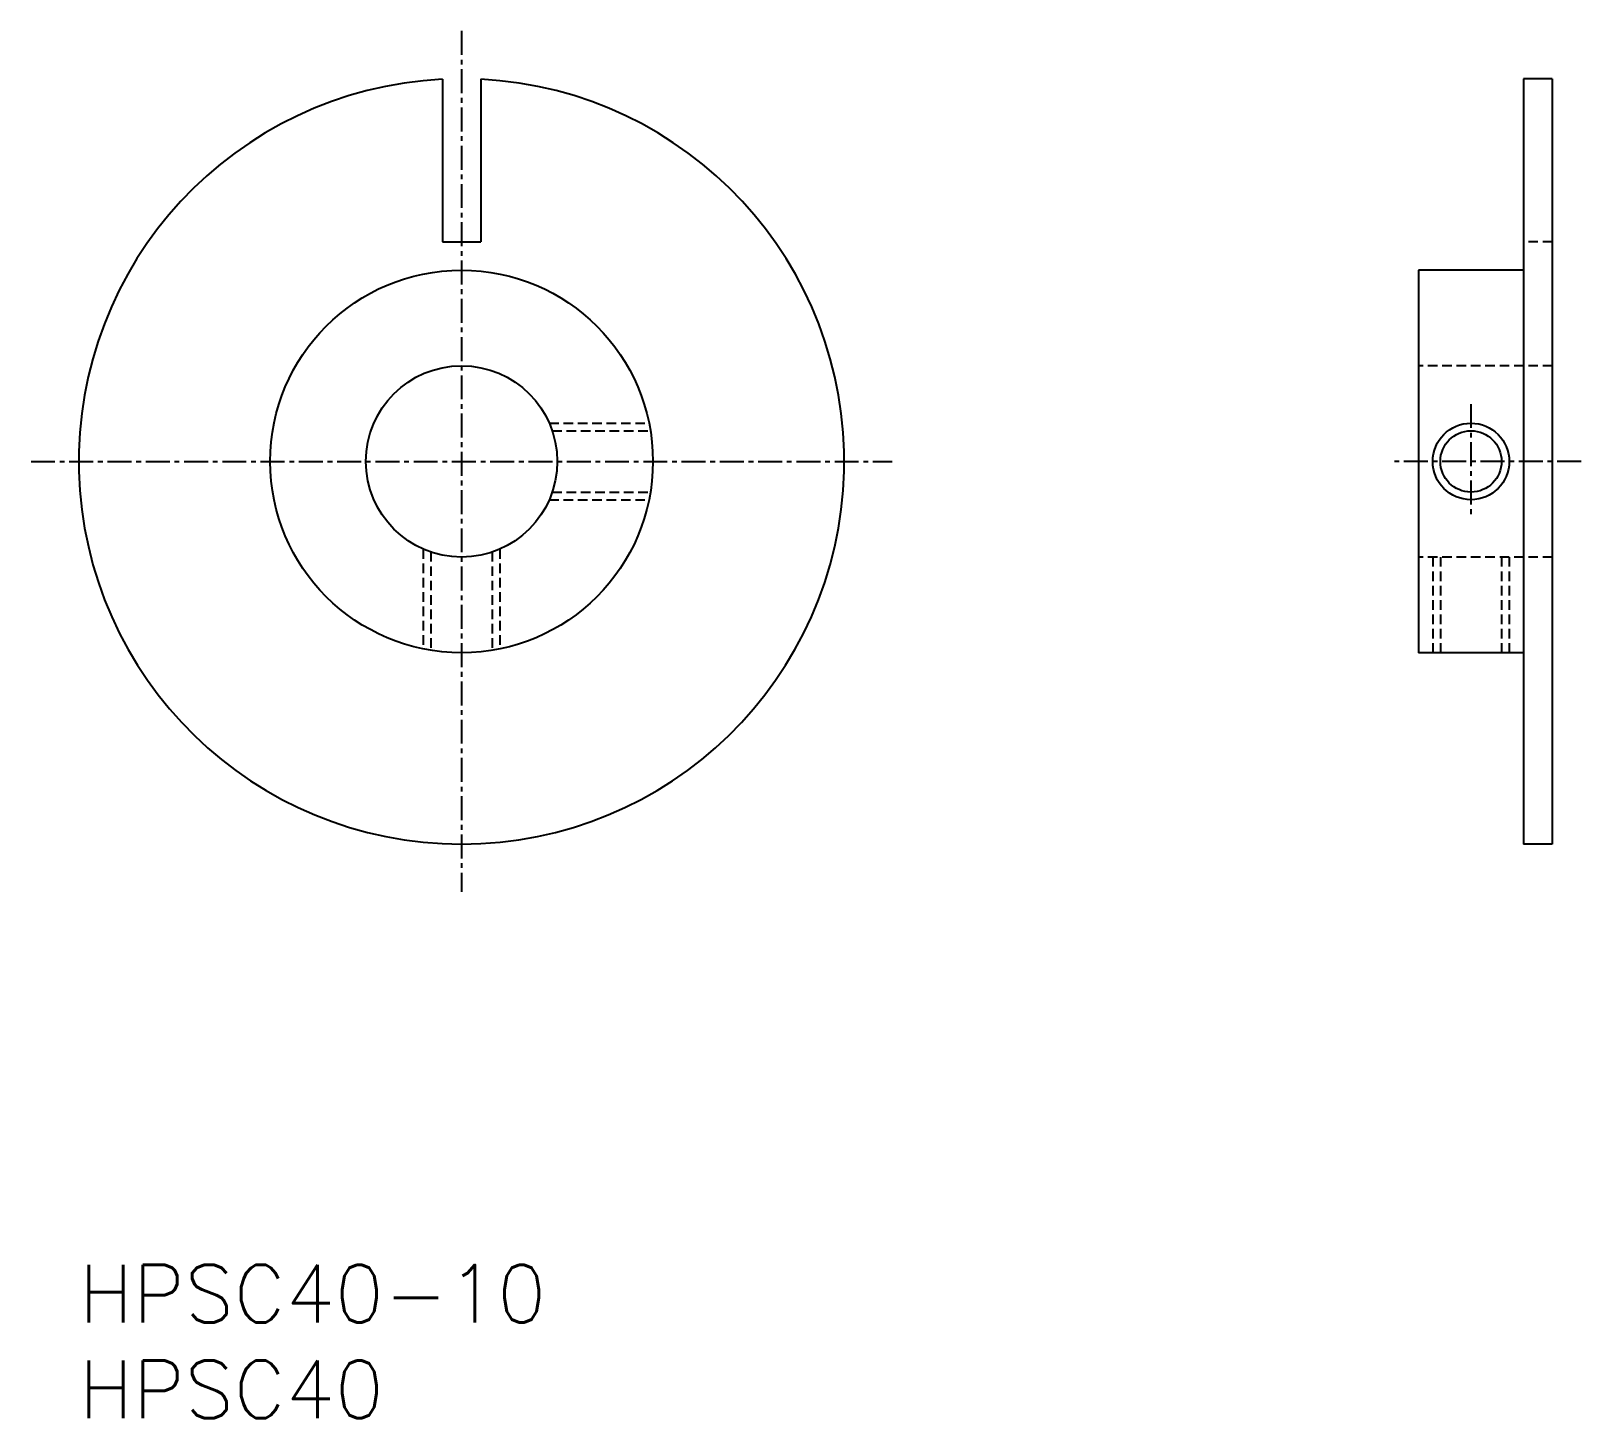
# Model space of a CAD drawing. Extents: x -37.6 to 43.4, y -69.6 to 2.9.
import ezdxf

# ---------------------------------------------------------------- set-up
doc = ezdxf.new("R2010")
doc.units = 0
doc.linetypes.add('CENTER', pattern=[2, 1.25, -0.25, 0.25, -0.25])
doc.linetypes.add('DASHED', pattern=[0.75, 0.5, -0.25])
doc.layers.get('0').update_dxf_attribs({"linetype": 'CONTINUOUS'})
doc.layers.add('CENTER', color=1, linetype='CENTER')
doc.styles.get("Standard").update_dxf_attribs({"font": 'txt.shx', "bigfont": 'bigfont.shx'})

msp = doc.modelspace()

# ---------------------------------------------------------------- linework, layer by layer
at = {"color": 7, "linetype": 'CONTINUOUS'}
for p, q in [((-16.076, 0.391), (-16.076, -8.109)), ((-14.076, 0.391), (-14.076, -8.109)), ((41.924, 0.416), (40.424, 0.416)), ((40.424, 0.416), (40.424, -39.584)), ((41.924, 0.416), (41.924, -39.584)), ((-16.076, -8.109), (-14.076, -8.109)), ((40.424, -9.584), (34.924, -9.584)), ((34.924, -9.584), (34.924, -29.584)), ((-9.19, -17.584), (-9.19, -17.584)), ((-7.886, -17.584), (-7.886, -17.584)), ((40.424, -29.584), (34.924, -29.584)), ((41.924, -39.584), (40.424, -39.584))]:
    msp.add_line(p, q, dxfattribs=at)
at = {"color": 3, "linetype": 'DASHED'}
for p, q in [((41.924, -8.109), (40.424, -8.109)), ((41.924, -14.584), (34.924, -14.584)), ((-10.493, -17.584), (-5.278, -17.584)), ((-10.339, -17.984), (-5.205, -17.984)), ((-10.493, -21.584), (-5.278, -21.584)), ((-10.339, -21.184), (-5.205, -21.184)), ((-17.076, -24.167), (-17.076, -29.382)), ((-13.076, -24.167), (-13.076, -29.382)), ((-16.676, -24.321), (-16.676, -29.455)), ((-13.476, -24.321), (-13.476, -29.455)), ((41.924, -24.584), (34.924, -24.584)), ((35.674, -24.584), (35.674, -29.584)), ((36.074, -24.584), (36.074, -29.584)), ((39.274, -24.584), (39.274, -29.584)), ((39.674, -24.584), (39.674, -29.584))]:
    msp.add_line(p, q, dxfattribs=at)
at = {"color": 7, "linetype": 'CONTINUOUS'}
for centre, radius in [((-15.076, -19.584), 10), ((-15.076, -19.584), 5), ((37.674, -19.584), 1.6)]:
    msp.add_circle(centre, radius, dxfattribs=at)
at = {"color": 3, "linetype": 'CONTINUOUS'}
msp.add_circle((37.674, -19.584), 2, dxfattribs=at)
at = {"color": 7, "linetype": 'CONTINUOUS'}
msp.add_arc((-15.076, -19.584), 20, 92.86598, 87.13402, dxfattribs=at)
at = {"layer": 'CENTER', "color": 1, "linetype": 'CENTER'}
for p, q in [((-15.076, 2.916), (-15.076, -42.084)), ((37.674, -16.584), (37.674, -22.584)), ((-37.576, -19.584), (7.424, -19.584)), ((43.424, -19.584), (33.424, -19.584))]:
    msp.add_line(p, q, dxfattribs=at)

# ---------------------------------------------------------------- texts
at = {"color": 7, "linetype": 'CONTINUOUS'}
for s, p in [('HPSC40-10', (-35.076, -64.584)), ('HPSC40', (-35.076, -69.584))]:
    msp.add_text(s, height=3, dxfattribs=at).set_placement(p)

doc.saveas('drawing.dxf')
